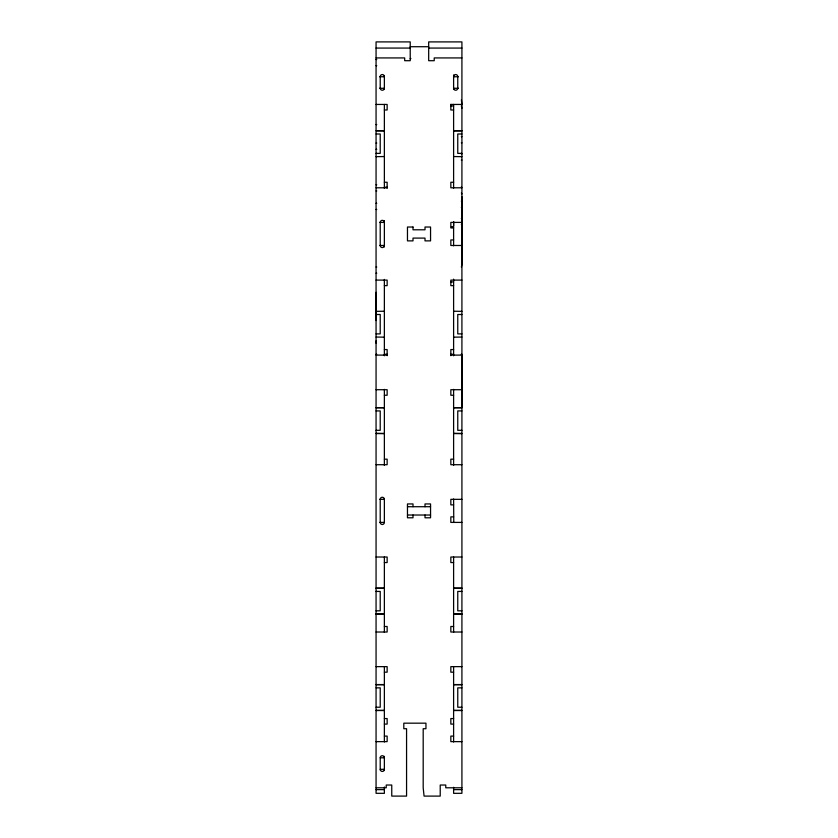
<?xml version="1.0" encoding="UTF-8"?>
<svg xmlns="http://www.w3.org/2000/svg" width="838" height="838" viewBox="0 0 838 838"><rect width="100%" height="100%" fill="white"/><g stroke="black" fill="none" stroke-linecap="round" stroke-linejoin="round"><path stroke-width="1.26" d="M376.063 343.171L376.063 340.898M376.063 320.556L376.063 292.315M453.609 225.883L453.609 221.714L453.609 245.827M461.916 264.452L461.392 267.113M461.916 263.404L461.916 196.7M461.916 193.892L461.392 192.991M461.916 108.28L461.392 105.965M461.916 104.813L461.392 99.795M451.368 226.941L452.761 226.616M410.222 46.719L428.679 46.719M376.063 48.07L410.222 48.07M428.679 48.07L461.916 48.07M376.063 57.927L404.681 57.927L404.681 60.703L410.222 60.703L410.222 41.9L376.063 41.9L376.063 793.314L384.37 793.335L384.37 786.987M461.916 57.927L434.22 57.927L434.22 60.703L428.679 60.703L428.679 41.9L461.916 41.9L461.916 793.314L453.609 793.335L453.609 787.291M410.222 58.576L410.913 58.576M376.063 59.508L376.754 59.508M376.063 65.678L376.754 65.678M379.624 76.75L384.37 76.75M453.609 76.75L458.355 76.75M379.624 88.294L384.37 88.294M453.609 88.283L458.355 88.283M376.063 104.446L387.146 104.446L387.146 109.988L384.37 109.988M450.834 104.446L461.916 104.446M450.834 105.965L453.609 105.965M453.609 109.988L450.834 109.988L450.834 104.352M376.063 124.579L376.754 124.579M384.37 130.728L376.063 130.759L384.37 130.843M453.609 130.728L461.916 130.728M453.609 130.843L461.916 130.843M376.063 133.996L380.222 133.996L380.222 153.385L376.063 153.385M461.916 133.996L457.758 133.996L457.758 153.385L461.916 153.385M376.063 143.109L376.754 143.109M376.063 149.29L376.754 149.29M376.063 156.664L384.37 156.549M453.609 156.549L461.916 156.664M384.37 182.255L387.146 182.255L387.146 188.246M453.609 182.255L450.834 182.255L450.834 187.796L461.916 187.796L461.392 186.811M376.063 184.779L376.754 184.779M384.37 187.241L387.146 187.241M376.063 187.796L387.146 187.796M376.063 190.949L376.754 190.949M376.063 203.309L376.754 203.309M376.063 209.479L376.754 209.479M379.624 222.405L384.37 222.405A2.074 2.074 0 0 0 382.296 220.331A2.074 2.074 0 0 0 380.222 222.405L380.222 245.482A2.074 2.074 0 0 0 382.296 247.566A2.074 2.074 0 0 0 384.37 245.482L379.624 245.482M461.916 222.405L450.834 222.405L450.834 227.946L453.609 227.946M453.609 239.951L450.834 239.951L450.834 245.482L461.916 245.482M376.063 267.029L376.754 267.029M376.063 273.198L376.754 273.198M376.063 280.101L387.146 280.101L387.146 285.643L384.37 285.643M461.916 280.101L450.834 280.101L450.834 285.643L453.609 285.643M450.834 281.935L453.609 281.935M376.063 311.348L384.37 311.233M453.609 311.233L461.916 311.348M376.063 314.501L380.222 314.501L380.222 333.891L376.063 333.891M461.916 314.501L457.758 314.501L457.758 333.891L461.916 333.891M376.063 337.054L384.37 337.169M453.609 337.169L461.916 337.054M384.37 349.561L387.146 349.561L387.146 355.668M453.609 349.561L450.834 349.561L450.834 355.668M376.063 354.285L376.754 354.285M384.37 354.285L387.146 354.285M450.834 354.285L453.609 354.285M461.225 354.285L461.916 354.285L461.916 407.76L453.609 407.76M376.063 355.103L387.146 355.103M450.834 355.103L461.916 355.103M376.063 389.712L387.146 389.712L387.146 395.253L384.37 395.253M461.916 389.712L450.834 389.712L450.834 395.253L453.609 395.253M376.063 407.645L384.37 407.645M453.609 407.645L461.916 407.645M376.063 407.76L384.37 407.76M376.063 410.924L380.222 410.924L380.222 430.313L376.063 430.313M461.916 410.924L457.758 410.924L457.758 430.313L461.916 430.313M384.37 459.172L387.146 459.172L387.146 464.713L376.063 464.713M453.609 459.172L450.834 459.172L450.834 464.713L461.916 464.713M379.624 499.333L384.37 499.333L384.37 522.409A2.074 2.074 0 0 1 382.296 524.483A2.074 2.074 0 0 1 380.222 522.409L380.222 499.333A2.074 2.074 0 0 1 382.296 497.259A2.074 2.074 0 0 1 384.37 499.333M461.916 499.333L450.834 499.333L450.834 504.874L453.609 504.874M407.467 506.718L430.554 506.718M407.467 515.024L430.554 515.024M453.609 516.868L450.834 516.868L450.834 522.409L461.916 522.409M379.624 522.409L384.37 522.409M453.777 522.409L453.609 498.987M376.063 557.019L387.146 557.019L387.146 562.56L384.37 562.56M461.916 557.019L450.834 557.019L450.834 562.56L453.609 562.56M376.063 588.15L384.37 588.15M453.609 588.15L461.916 588.15M376.063 588.266L384.37 588.266M453.609 588.266L461.916 588.266M376.063 591.429L380.222 591.429L380.222 610.818L376.063 610.818M461.916 591.429L457.758 591.429L457.758 610.818L461.916 610.818M376.063 613.971L384.37 613.971M453.609 613.971L461.916 613.971M376.063 614.086L384.37 614.086M453.609 614.086L461.916 614.086M384.37 626.489L387.146 626.489L387.146 632.02L376.063 632.02M453.609 626.489L450.834 626.489L450.834 632.02L461.916 632.02M376.063 666.639L387.146 666.639L387.146 672.181L384.37 672.181M461.916 666.639L450.834 666.639L450.834 672.181L453.609 672.181M376.063 684.573L384.37 684.573M453.609 684.573L461.916 684.573M376.063 684.688L384.37 684.688M453.609 684.688L461.916 684.688M376.063 687.851L380.222 687.851L380.222 707.23L376.063 707.23M461.916 687.851L457.758 687.851L457.758 707.23L461.916 707.23M376.063 710.394L384.37 710.394M453.609 710.394L461.916 710.394M376.063 710.509L384.37 710.509M453.609 710.509L461.916 710.509M384.37 718.564L387.146 718.564L387.146 724.095L384.37 724.095M453.609 718.564L450.834 718.564L450.834 724.095L453.609 724.095M384.37 736.099L387.146 736.099L387.146 741.64L376.063 741.64M453.609 736.099L450.834 736.099L450.834 741.64L461.916 741.64M380.222 757.793L384.37 757.793A2.074 2.074 0 0 0 382.296 755.719A2.074 2.074 0 0 0 380.222 757.793L380.222 769.672A1.54 1.54 0 0 0 380.462 770.499L381.541 771.295A2.514 2.514 0 0 0 383.249 771.222L384.139 770.499A1.54 1.54 0 0 0 384.38 769.672M380.222 769.326L384.37 769.326M376.063 787.793L386.224 787.793L386.224 785.028L391.755 785.028L391.755 796.1L406.566 796.1L406.566 728.714L403.801 728.714L403.801 723.173L425.955 723.173L425.955 728.714L423.19 728.714L423.19 787.793L424.07 796.1L440.222 796.1L440.222 785.028L445.764 785.028L445.764 787.793L461.916 787.793M376.063 789.637L384.37 789.637M453.609 789.637L461.916 789.637M457.758 88.283L457.758 76.625A2.074 2.074 0 0 0 455.683 74.551A2.074 2.074 0 0 0 453.609 76.625M453.609 75.022L453.609 89.331M453.609 104.425L453.609 188.141M453.609 279.148L453.609 355.794M453.609 389.366L453.609 465.404M453.609 557.019L453.609 632.365M453.609 666.639L453.609 741.986M425.013 506.718L425.013 503.942L430.554 503.942L430.554 517.79L425.013 517.79L425.013 515.024M413.008 506.718L413.008 503.942L407.467 503.942L407.467 517.79L413.008 517.79L413.008 515.024M384.37 75.713L384.37 89.331M384.37 104.446L384.37 188.372M384.37 220.677L384.37 246.864M384.37 279.41L384.37 355.794M384.37 389.366L384.37 465.467M384.37 557.019L384.37 632.365M384.37 666.639L384.37 741.986M384.37 756.41L384.37 770.373M380.222 88.294L380.222 76.625A2.074 2.074 0 0 1 382.296 74.551A2.074 2.074 0 0 1 384.37 76.625M457.758 88.168A2.074 2.074 0 0 1 455.683 90.242A2.074 2.074 0 0 1 453.609 88.168M384.37 88.168A2.074 2.074 0 0 1 382.296 90.242A2.074 2.074 0 0 1 380.222 88.168M461.916 136.688A2.776 1.854 0 0 1 461.319 136.646M461.916 142.869A2.776 1.854 0 0 1 461.319 142.827M461.319 218.456A2.776 1.854 0 0 1 461.916 218.414M461.319 224.626A2.776 1.854 0 0 1 461.916 224.584M461.916 201.204A2.776 1.854 0 0 1 461.319 201.162M461.916 207.384A2.776 1.854 0 0 1 461.319 207.342M461.319 153.941A2.776 1.854 0 0 1 461.916 153.899M461.319 160.11A2.776 1.854 0 0 1 461.916 160.068M413.008 227.025L407.467 227.025L407.467 240.873L413.008 240.873L413.008 238.097L425.013 238.097L425.013 240.873L430.554 240.873L430.554 227.025L425.013 227.025L425.013 229.79L413.008 229.79L413.008 227.025M384.37 433.466L376.063 433.466L384.37 433.581M461.916 433.466L453.609 433.466L461.916 433.581"/></g></svg>
